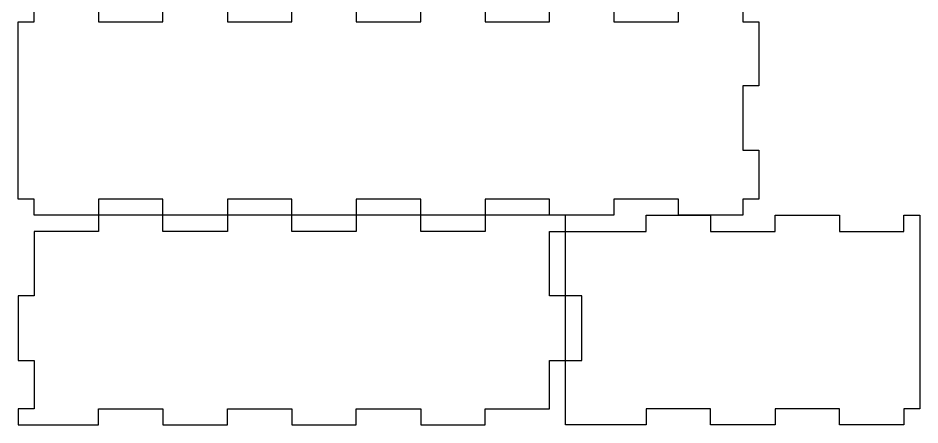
# Model space of a CAD drawing. Extents: x 0 to 1063, y 369 to 1702.
# Drawn here: x 0 to 794, y 369 to 726 of the extents above; entities that cross this region are included whole.
import ezdxf

# ---------------------------------------------------------------- set-up
doc = ezdxf.new("R2010")
doc.units = 0
doc.layers.add('K0108_Printing', color=7, linetype='CONTINUOUS')

msp = doc.modelspace()

# ---------------------------------------------------------------- linework, layer by layer
at = {"layer": 'K0108_Printing', "color": 1}
for points in [[(637.919984, 737.183582), (637.919984, 723.010582), (652.093984, 723.010582), (652.093984, 666.761583), (637.919984, 666.761583), (637.919984, 610.069585), (652.093984, 610.069585), (652.093984, 567.104586), (637.919984, 567.104586), (637.919984, 552.931586), (581.226985, 552.931586), (581.226985, 567.104586), (524.533987, 567.104586), (524.533987, 552.931586), (467.840988, 552.931586), (467.840988, 567.104586), (411.14899, 567.104586), (411.14899, 552.931586), (354.455991, 552.931586), (354.455991, 567.104586), (297.762993, 567.104586), (297.762993, 552.931586), (241.069994, 552.931586), (241.069994, 567.104586), (184.376995, 567.104586), (184.376995, 552.931586), (127.683997, 552.931586), (127.683997, 567.104586), (70.990998, 567.104586), (70.990998, 552.931586), (14.298, 552.931586), (14.298, 567.104586), (0.125, 567.104586), (0.125, 723.010582), (14.298, 723.010582), (14.298, 737.183582)], [(70.990998, 737.183582), (70.990998, 723.010582), (127.683997, 723.010582), (127.683997, 737.183582)], [(184.376995, 737.183582), (184.376995, 723.010582), (241.069994, 723.010582), (241.069994, 737.183582)], [(297.762993, 737.183582), (297.762993, 723.010582), (354.455991, 723.010582), (354.455991, 737.183582)], [(411.14899, 737.183582), (411.14899, 723.010582), (467.840988, 723.010582), (467.840988, 737.183582)], [(524.533987, 737.183582), (524.533987, 723.010582), (581.226985, 723.010582), (581.226985, 737.183582)]]:
    msp.add_lwpolyline(points, dxfattribs=at)
for points in [[(482.014788, 538.758087), (482.014788, 552.931086), (411.14879, 552.931086), (411.14879, 538.758087), (354.455791, 538.758087), (354.455791, 552.931086), (297.762793, 552.931086), (297.762793, 538.758087), (241.069794, 538.758087), (241.069794, 552.931086), (184.376795, 552.931086), (184.376795, 538.758087), (127.683797, 538.758087), (127.683797, 552.931086), (70.990798, 552.931086), (70.990798, 538.758087), (14.2978, 538.758087), (14.2978, 482.065088), (0.1248, 482.065088), (0.1248, 425.372089), (14.2978, 425.372089), (14.2978, 382.85309), (0.1248, 382.85309), (0.1248, 368.679091), (70.990798, 368.679091), (70.990798, 382.85309), (127.683797, 382.85309), (127.683797, 368.679091), (184.376795, 368.679091), (184.376795, 382.85309), (241.069794, 382.85309), (241.069794, 368.679091), (297.762793, 368.679091), (297.762793, 382.85309), (354.455791, 382.85309), (354.455791, 368.679091), (411.14879, 368.679091), (411.14879, 382.85309), (467.841788, 382.85309), (467.841788, 425.372089), (482.014788, 425.372089), (482.014788, 482.065088), (467.841788, 482.065088), (467.841788, 538.758087)], [(779.652581, 552.931386), (793.82558, 552.931386), (793.82558, 382.85239), (779.652581, 382.85239), (779.652581, 368.679391), (722.959582, 368.679391), (722.959582, 382.85239), (666.266583, 382.85239), (666.266583, 368.679391), (609.573585, 368.679391), (609.573585, 382.85239), (552.880586, 382.85239), (552.880586, 368.679391), (482.014588, 368.679391), (482.014588, 425.372389), (496.187588, 425.372389), (496.187588, 482.065388), (482.014588, 482.065388), (482.014588, 538.758387), (552.880586, 538.758387), (552.880586, 552.931386), (609.573585, 552.931386), (609.573585, 538.758387), (666.266583, 538.758387), (666.266583, 552.931386), (722.959582, 552.931386), (722.959582, 538.758387), (779.652581, 538.758387)]]:
    msp.add_lwpolyline(points, close=True, dxfattribs=at)

doc.saveas('drawing.dxf')
